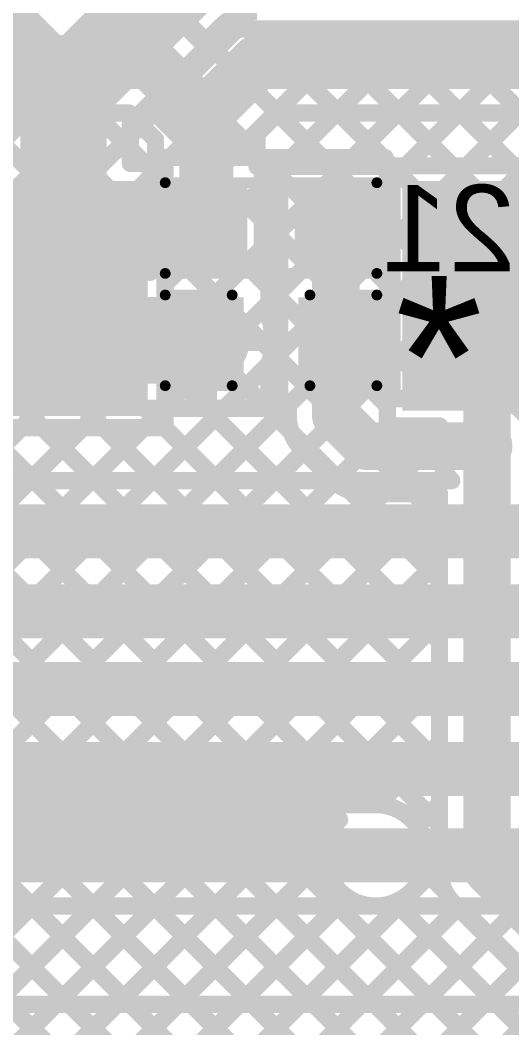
# Model space of a CAD drawing. Header units: millimetres. Extents: x 0 to 214, y 0 to 214.
# Drawn here: x 1.8944 to 2.122, y 3.2971 to 3.7637 of the extents above; entities that cross this region are included whole.
import ezdxf

# ---------------------------------------------------------------- set-up
doc = ezdxf.new("R2010")
doc.units = ezdxf.units.MM
doc.header["$MEASUREMENT"] = 0
for name, color, linetype in [('BottomLayer', 5, 'Continuous'), ('BottomOverlay', 54, 'Continuous'), ('BottomPaste', 16, 'Continuous'), ('BottomSolder', 6, 'Continuous'), ('TopLayer', 1, 'Continuous'), ('TopOverlay', 2, 'Continuous'), ('TopPaste', 8, 'Continuous'), ('TopSolder', 216, 'Continuous'), ('ViaHoleLayer', 16, 'Continuous')]:
    doc.layers.add(name, color=color, linetype=linetype)
doc.styles.add('Arial', font='', dxfattribs={"height": 0.2})
doc.styles.get('Arial').set_extended_font_data('Arial')

# ---------------------------------------------------------------- blocks, each defined once
blk = doc.blocks.new('TL3300CF160Q_183')
at = {"layer": 'TopLayer'}
for points in [[(-0.25591, 0.06299), (-0.35433, 0.06299), (-0.35433, 0.13386), (-0.25591, 0.13386)], [(-0.25591, -0.13386), (-0.35433, -0.13386), (-0.35433, -0.06299), (-0.25591, -0.06299)]]:
    blk.add_hatch(color=1, dxfattribs=at).paths.add_polyline_path(points)
at = {"layer": 'TopPaste'}
for points in [[(-0.25591, 0.06299), (-0.35433, 0.06299), (-0.35433, 0.13386), (-0.25591, 0.13386)], [(-0.25591, -0.13386), (-0.35433, -0.13386), (-0.35433, -0.06299), (-0.25591, -0.06299)]]:
    blk.add_hatch(color=8, dxfattribs=at).paths.add_polyline_path(points)
at = {"layer": 'TopSolder'}
for points in [[(-0.25191, 0.05899), (-0.35833, 0.05899), (-0.35833, 0.13786), (-0.25191, 0.13786)], [(-0.25191, -0.13786), (-0.35833, -0.13786), (-0.35833, -0.05899), (-0.25191, -0.05899)]]:
    blk.add_hatch(color=216, dxfattribs=at).paths.add_polyline_path(points)
at = {"layer": 'TopOverlay', "const_width": 0.00787}
blk.add_lwpolyline([(-0.24098, 0.05284), (-0.241, -0.051)], dxfattribs=at)
at = {"layer": 'TopOverlay', "const_width": 0.00394}
for points in [[(-0.24295, 0.05284, 1), (-0.23902, 0.05284, 1)], [(-0.24297, -0.051, 1), (-0.23903, -0.051, 1)]]:
    blk.add_lwpolyline(points, format="xyb", close=True, dxfattribs=at)
blk = doc.blocks.new('RES_0603_B_226')
at = {"layer": 'BottomLayer'}
for points in [[(-0.045, -0.0175), (-0.045, 0.0175), (-0.015, 0.0175), (-0.015, -0.0175)], [(0.015, -0.0175), (0.015, 0.0175), (0.045, 0.0175), (0.045, -0.0175)]]:
    blk.add_hatch(color=5, dxfattribs=at).paths.add_polyline_path(points)
at = {"layer": 'BottomPaste'}
for points in [[(-0.045, -0.0175), (-0.045, 0.0175), (-0.015, 0.0175), (-0.015, -0.0175)], [(0.015, -0.0175), (0.015, 0.0175), (0.045, 0.0175), (0.045, -0.0175)]]:
    blk.add_hatch(color=16, dxfattribs=at).paths.add_polyline_path(points)
at = {"layer": 'BottomSolder'}
for points in [[(-0.049, -0.0215), (-0.049, 0.0215), (-0.011, 0.0215), (-0.011, -0.0215)], [(0.011, -0.0215), (0.011, 0.0215), (0.049, 0.0215), (0.049, -0.0215)]]:
    blk.add_hatch(color=6, dxfattribs=at).paths.add_polyline_path(points)
at = {"layer": 'BottomOverlay', "const_width": 0.005}
for points in [[(0.049, 0.021), (-0.049, 0.021)], [(-0.049, 0.021), (-0.049, -0.021)], [(0.049, 0.021), (0.049, -0.021)], [(0.049, -0.021), (-0.049, -0.021)]]:
    blk.add_lwpolyline(points, dxfattribs=at)
at = {"layer": 'BottomOverlay', "const_width": 0.0025}
for points in [[(-0.05025, 0.021, 1), (-0.04775, 0.021, 1)], [(-0.05025, 0.021, 1), (-0.04775, 0.021, 1)], [(0.04775, 0.021, 1), (0.05025, 0.021, 1)], [(0.04775, 0.021, 1), (0.05025, 0.021, 1)], [(-0.05025, -0.021, 1), (-0.04775, -0.021, 1)], [(-0.05025, -0.021, 1), (-0.04775, -0.021, 1)], [(0.04775, -0.021, 1), (0.05025, -0.021, 1)], [(0.04775, -0.021, 1), (0.05025, -0.021, 1)]]:
    blk.add_lwpolyline(points, format="xyb", close=True, dxfattribs=at)
blk = doc.blocks.new('C__0603_B_279')
at = {"layer": 'BottomLayer'}
for points in [[(-0.045, -0.0175), (-0.045, 0.0175), (-0.015, 0.0175), (-0.015, -0.0175)], [(0.015, -0.0175), (0.015, 0.0175), (0.045, 0.0175), (0.045, -0.0175)]]:
    blk.add_hatch(color=5, dxfattribs=at).paths.add_polyline_path(points)
at = {"layer": 'BottomPaste'}
for points in [[(-0.045, -0.0175), (-0.045, 0.0175), (-0.015, 0.0175), (-0.015, -0.0175)], [(0.015, -0.0175), (0.015, 0.0175), (0.045, 0.0175), (0.045, -0.0175)]]:
    blk.add_hatch(color=16, dxfattribs=at).paths.add_polyline_path(points)
at = {"layer": 'BottomSolder'}
for points in [[(-0.04736, -0.01986), (-0.04736, 0.01986), (-0.01264, 0.01986), (-0.01264, -0.01986)], [(0.01264, -0.01986), (0.01264, 0.01986), (0.04736, 0.01986), (0.04736, -0.01986)]]:
    blk.add_hatch(color=6, dxfattribs=at).paths.add_polyline_path(points)
at = {"layer": 'BottomOverlay', "const_width": 0.005}
for points in [[(-0.049, -0.021), (-0.049, 0.021)], [(-0.049, 0.021), (-0.018, 0.021)], [(0.018, 0.021), (0.049, 0.021)], [(0.049, -0.021), (0.049, 0.021)], [(-0.049, -0.021), (-0.018, -0.021)], [(0.018, -0.021), (0.049, -0.021)]]:
    blk.add_lwpolyline(points, dxfattribs=at)
at = {"layer": 'BottomOverlay', "const_width": 0.0025}
for points in [[(-0.05025, 0.021, 1), (-0.04775, 0.021, 1)], [(-0.05025, 0.021, 1), (-0.04775, 0.021, 1)], [(-0.01925, 0.021, 1), (-0.01675, 0.021, 1)], [(0.01675, 0.021, 1), (0.01925, 0.021, 1)], [(0.04775, 0.021, 1), (0.05025, 0.021, 1)], [(0.04775, 0.021, 1), (0.05025, 0.021, 1)], [(-0.05025, -0.021, 1), (-0.04775, -0.021, 1)], [(-0.05025, -0.021, 1), (-0.04775, -0.021, 1)], [(-0.01925, -0.021, 1), (-0.01675, -0.021, 1)], [(0.01675, -0.021, 1), (0.01925, -0.021, 1)], [(0.04775, -0.021, 1), (0.05025, -0.021, 1)], [(0.04775, -0.021, 1), (0.05025, -0.021, 1)]]:
    blk.add_lwpolyline(points, format="xyb", close=True, dxfattribs=at)

msp = doc.modelspace()

# ---------------------------------------------------------------- hatches: boundary and pattern name
at = {"layer": 'BottomLayer'}
h = msp.add_hatch(color=5, dxfattribs=at)
edge = h.paths.add_edge_path()
edge.add_arc((2.11053, 3.56645), 0.01181, 0, 360)
h = msp.add_hatch(color=5, dxfattribs=at)
edge = h.paths.add_edge_path()
edge.add_arc((2.059, 3.377), 0.01181, 0, 360)
at = {"layer": 'BottomSolder'}
h = msp.add_hatch(color=6, dxfattribs=at)
edge = h.paths.add_edge_path()
edge.add_arc((2.059, 3.377), 0.00991, 0, 360)
at = {"layer": 'TopLayer'}
msp.add_hatch(color=1, dxfattribs=at).paths.add_polyline_path([(1.83327, 3.58596), (1.95039, 3.58596), (1.95039, 3.68635), (1.83327, 3.68635)])
h = msp.add_hatch(color=1, dxfattribs=at)
edge = h.paths.add_edge_path()
edge.add_arc((2.11053, 3.56645), 0.01181, 0, 360)
h = msp.add_hatch(color=1, dxfattribs=at)
edge = h.paths.add_edge_path()
edge.add_arc((2.059, 3.377), 0.01181, 0, 360)
at = {"layer": 'TopSolder'}
h = msp.add_hatch(color=216, dxfattribs=at)
edge = h.paths.add_edge_path()
edge.add_arc((2.059, 3.377), 0.00991, 0, 360)
at = {"layer": 'ViaHoleLayer'}
h = msp.add_hatch(color=16, dxfattribs=at)
edge = h.paths.add_edge_path()
edge.add_arc((2.11053, 3.56645), 0.00591, 0, 360)
h = msp.add_hatch(color=16, dxfattribs=at)
edge = h.paths.add_edge_path()
edge.add_arc((2.059, 3.377), 0.00591, 0, 360)

# ---------------------------------------------------------------- linework, layer by layer
at = {"layer": 'BottomLayer'}
for points, const_width in [([(1.69224, 4.042), (1.9804, 3.75384)], 0.008), ([(1.72052, 4.042), (1.99613, 3.76639)], 0.008), ([(1.96934, 3.7624), (2.24895, 4.042)], 0.008), ([(1.97102, 3.76087), (1.97923, 3.75266)], 0.008), ([(1.97923, 3.75266), (1.98744, 3.76087)], 0.008), ([(1.49839, 3.74427), (1.95439, 3.74427)], 0.025), ([(1.95439, 3.74427), (1.97923, 3.71943)], 0.025), ([(1.97923, 3.71943), (2.00407, 3.74427)], 0.025), ([(2.00407, 3.74427), (2.46007, 3.74427)], 0.025), ([(1.97923, 3.71943), (1.98053, 3.71813)], 0.025), ([(1.98053, 3.66745), (1.98053, 3.71813)], 0.025), ([(1.50812, 3.72077), (1.94465, 3.72077)], 0.008), ([(1.5892, 3.72077), (1.90947, 3.4005)], 0.008), ([(1.61748, 3.72077), (1.93776, 3.4005)], 0.008), ([(1.62584, 3.44718), (1.89944, 3.72077)], 0.008), ([(1.64577, 3.72077), (1.96604, 3.4005)], 0.008), ([(1.67405, 3.72077), (1.99433, 3.4005)], 0.008), ([(1.70234, 3.72077), (2.02261, 3.4005)], 0.008), ([(1.84376, 3.72077), (1.91809, 3.64645)], 0.008), ([(1.85335, 3.64641), (1.92772, 3.72077)], 0.008), ([(1.87204, 3.72077), (1.94637, 3.64645)], 0.008), ([(1.90033, 3.72077), (1.95453, 3.66657)], 0.008), ([(1.92861, 3.72077), (1.95453, 3.69486)], 0.008), ([(1.94465, 3.72077), (1.95703, 3.7084)], 0.008), ([(2.00403, 3.711), (2.0138, 3.72077)], 0.008), ([(2.01363, 3.7206), (2.03829, 3.69595)], 0.008), ([(2.0138, 3.72077), (2.45034, 3.72077)], 0.008), ([(2.01603, 3.69595), (2.04086, 3.72077)], 0.008), ([(2.04175, 3.72077), (2.21202, 3.5505)], 0.008), ([(2.04431, 3.69595), (2.06914, 3.72077)], 0.008), ([(2.06653, 3.66159), (2.12571, 3.72077)], 0.008), ([(2.06653, 3.68987), (2.09743, 3.72077)], 0.008), ([(2.06653, 3.60502), (2.18228, 3.72077)], 0.008), ([(2.06653, 3.6333), (2.15399, 3.72077)], 0.008), ([(2.07003, 3.72077), (2.24031, 3.5505)], 0.008), ([(2.07824, 3.58845), (2.21056, 3.72077)], 0.008), ([(2.09832, 3.72077), (2.26859, 3.5505)], 0.008), ([(2.10707, 3.58899), (2.23885, 3.72077)], 0.008), ([(1.88168, 3.64645), (1.95033, 3.7151)], 0.008), ([(2.00403, 3.69595), (2.00403, 3.711)], 0.008), ([(1.95703, 3.69595), (1.95703, 3.7084)], 0.008), ([(2.00403, 3.70193), (2.01453, 3.69143)], 0.008), ([(1.95453, 3.64695), (1.95453, 3.69595)], 0.008), ([(2.00653, 3.64695), (2.00653, 3.69595)], 0.008), ([(2.00653, 3.68644), (2.01453, 3.69444)], 0.008), ([(2.01453, 3.69595), (2.06653, 3.69595)], 0.008), ([(2.01453, 3.64395), (2.01453, 3.69595)], 0.008), ([(2.06653, 3.64395), (2.06653, 3.69595)], 0.008), ([(1.90996, 3.64645), (1.95453, 3.69101)], 0.008), ([(2.04053, 3.61545), (2.04053, 3.66745)], 0.022), ([(2.00653, 3.67114), (2.01453, 3.66314)], 0.008), ([(2.00653, 3.65816), (2.01453, 3.66616)], 0.008), ([(2.06653, 3.66771), (2.18374, 3.5505)], 0.008), ([(1.93825, 3.64645), (1.95453, 3.66273)], 0.008), ([(1.85488, 3.64645), (1.95153, 3.64645)], 0.008), ([(2.00953, 3.6264), (2.00953, 3.64695)], 0.008), ([(2.01453, 3.63895), (2.01453, 3.64395)], 0.008), ([(2.01453, 3.63895), (2.01453, 3.64395)], 0.008), ([(2.06653, 3.63895), (2.06653, 3.64395)], 0.008), ([(2.06653, 3.63895), (2.06653, 3.64395)], 0.008), ([(2.00953, 3.63986), (2.01453, 3.63486)], 0.008), ([(2.00953, 3.63287), (2.01453, 3.63787)], 0.008), ([(2.01453, 3.58695), (2.01453, 3.63895)], 0.008), ([(2.06653, 3.63943), (2.11793, 3.58802)], 0.008), ([(2.06653, 3.58845), (2.06653, 3.63895)], 0.008), ([(1.85488, 3.61545), (1.98053, 3.61545)], 0.04), ([(2.04053, 3.59223), (2.04053, 3.61545)], 0.022), ([(2.04053, 3.58045), (2.04053, 3.61545)], 0.022), ([(1.98053, 3.58795), (1.98053, 3.61545)], 0.01), ([(1.98053, 3.61545), (2.00553, 3.61545)], 0.01), ([(2.00958, 3.60465), (2.01453, 3.60959)], 0.008), ([(2.01105, 3.61005), (2.01453, 3.60657)], 0.008), ([(2.06653, 3.61114), (2.08922, 3.58845)], 0.008), ([(2.00953, 3.58395), (2.00953, 3.60449)], 0.008), ([(1.6956, 3.37551), (1.90453, 3.58445)], 0.008), ([(1.74887, 3.4005), (1.93281, 3.58445)], 0.008), ([(1.83372, 3.4005), (2.01853, 3.5853)], 0.008), ([(1.85488, 3.58445), (1.95153, 3.58445)], 0.008), ([(1.86695, 3.58445), (2.05089, 3.4005)], 0.008), ([(1.89523, 3.58445), (2.08853, 3.39115)], 0.008), ([(1.92352, 3.58445), (2.08853, 3.41944)], 0.008), ([(2.01453, 3.58695), (2.01853, 3.58695)], 0.008), ([(2.01853, 3.58045), (2.01853, 3.58695)], 0.008), ([(2.04053, 3.58045), (2.05453, 3.56645)], 0.022), ([(2.06653, 3.58845), (2.1045, 3.58845)], 0.008), ([(1.77715, 3.4005), (1.9606, 3.58395)], 0.008), ([(1.80544, 3.4005), (1.98888, 3.58395)], 0.008), ([(1.95153, 3.58395), (2.00953, 3.58395)], 0.008), ([(1.9523, 3.58395), (2.08853, 3.44772)], 0.008), ([(1.98059, 3.58395), (2.08853, 3.47601)], 0.008), ([(2.00887, 3.58395), (2.01983, 3.57299)], 0.008), ([(2.05453, 3.56645), (2.11053, 3.56645)], 0.022), ([(2.11053, 3.37047), (2.11053, 3.56645)], 0.022), ([(1.86201, 3.4005), (2.02568, 3.56418)], 0.008), ([(2.02501, 3.56485), (2.03893, 3.55093)], 0.008), ([(1.89029, 3.4005), (2.03985, 3.55006)], 0.008), ([(1.91857, 3.4005), (2.06252, 3.54445)], 0.008), ([(1.94686, 3.4005), (2.08853, 3.54217)], 0.008), ([(2.04707, 3.54575), (2.08853, 3.50429)], 0.008), ([(2.05453, 3.54445), (2.08853, 3.54445)], 0.008), ([(2.07665, 3.54445), (2.08853, 3.53257)], 0.008), ([(2.08853, 3.37047), (2.08853, 3.54445)], 0.008), ([(1.97514, 3.4005), (2.08853, 3.51388)], 0.008), ([(2.00343, 3.4005), (2.08853, 3.4856)], 0.008), ([(2.03171, 3.4005), (2.08853, 3.45731)], 0.008), ([(2.05998, 3.40048), (2.08853, 3.42903)], 0.008), ([(1.746, 3.4005), (2.059, 3.4005)], 0.008), ([(2.07825, 3.39047), (2.08853, 3.40075)], 0.008), ([(1.746, 3.377), (2.059, 3.377)], 0.025), ([(2.11053, 3.37047), (2.166, 3.315)], 0.022), ([(2.02406, 3.308), (2.08853, 3.37246)], 0.008), ([(2.08142, 3.36997), (2.09094, 3.36045)], 0.008), ([(1.746, 3.3535), (2.059, 3.3535)], 0.008), ([(1.85436, 3.308), (1.89986, 3.3535)], 0.008), ([(1.87162, 3.3535), (1.91712, 3.308)], 0.008), ([(1.88264, 3.308), (1.92814, 3.3535)], 0.008), ([(1.8999, 3.3535), (1.9454, 3.308)], 0.008), ([(1.91093, 3.308), (1.95643, 3.3535)], 0.008), ([(1.92819, 3.3535), (1.97369, 3.308)], 0.008), ([(1.93921, 3.308), (1.98471, 3.3535)], 0.008), ([(1.95647, 3.3535), (2.00197, 3.308)], 0.008), ([(1.9675, 3.308), (2.013, 3.3535)], 0.008), ([(1.98476, 3.3535), (2.03026, 3.308)], 0.008), ([(1.99578, 3.308), (2.04128, 3.3535)], 0.008), ([(2.01304, 3.3535), (2.05854, 3.308)], 0.008), ([(2.04133, 3.3535), (2.08683, 3.308)], 0.008), ([(2.05235, 3.308), (2.09712, 3.35277)], 0.008), ([(2.06787, 3.35524), (2.11511, 3.308)], 0.008), ([(2.09501, 3.35488), (2.14189, 3.308)], 0.008), ([(2.08063, 3.308), (2.11126, 3.33863)], 0.008), ([(2.10892, 3.308), (2.1254, 3.32449)], 0.008), ([(1.76311, 3.308), (2.14189, 3.308)], 0.008)]:
    msp.add_lwpolyline(points, dxfattribs=dict(at, const_width=const_width))
at = {"layer": 'BottomLayer', "const_width": 0.008}
for points in [[(1.95439, 3.76777, -0.198912), (1.971, 3.76089)], [(1.95439, 3.76777, -0.199188), (1.97102, 3.76087)], [(1.98744, 3.76087, -0.199188), (2.00407, 3.76777)], [(1.98745, 3.76089, -0.198912), (2.00407, 3.76777)], [(2.00953, 3.6264, -0.090539), (2.01153, 3.61545)], [(2.01153, 3.61545, -0.090539), (2.00953, 3.60449)], [(2.1045, 3.58845, -0.494904), (2.13334, 3.56645)], [(2.02501, 3.56485, -0.199566), (2.01853, 3.58045)], [(2.02497, 3.56489, -0.198912), (2.01853, 3.58045)], [(2.05453, 3.54445, -0.199566), (2.03893, 3.55093)], [(2.05453, 3.54445, -0.198912), (2.03897, 3.55089)], [(2.059, 3.4005, -0.414214), (2.0825, 3.377)], [(2.0825, 3.377, -0.414214), (2.059, 3.3535)], [(2.09497, 3.35492, -0.198912), (2.08853, 3.37047)], [(2.09501, 3.35488, -0.199566), (2.08853, 3.37047)]]:
    msp.add_lwpolyline(points, format="xyb", dxfattribs=at)
at = {"layer": 'BottomLayer'}
for points, const_width in [([(1.99413, 3.76639, 1), (1.99813, 3.76639, 1)], 0.004), ([(1.96734, 3.7624, 1), (1.97134, 3.7624, 1)], 0.004), ([(1.969, 3.76089, 1), (1.973, 3.76089, 1)], 0.004), ([(1.96902, 3.76087, 1), (1.97302, 3.76087, 1)], 0.004), ([(1.96902, 3.76087, 1), (1.97302, 3.76087, 1)], 0.004), ([(1.98544, 3.76087, 1), (1.98944, 3.76087, 1)], 0.004), ([(1.98544, 3.76087, 1), (1.98944, 3.76087, 1)], 0.004), ([(1.98545, 3.76089, 1), (1.98945, 3.76089, 1)], 0.004), ([(1.94813, 3.74427, 1), (1.96063, 3.74427, 1)], 0.0125), ([(1.94813, 3.74427, 1), (1.96063, 3.74427, 1)], 0.0125), ([(1.97723, 3.75266, 1), (1.98123, 3.75266, 1)], 0.004), ([(1.97723, 3.75266, 1), (1.98123, 3.75266, 1)], 0.004), ([(1.9784, 3.75384, 1), (1.9824, 3.75384, 1)], 0.004), ([(1.99782, 3.74427, 1), (2.01032, 3.74427, 1)], 0.0125), ([(1.99782, 3.74427, 1), (2.01032, 3.74427, 1)], 0.0125), ([(1.97298, 3.71943, 1), (1.98548, 3.71943, 1)], 0.0125), ([(1.97298, 3.71943, 1), (1.98548, 3.71943, 1)], 0.0125), ([(1.97298, 3.71943, 1), (1.98548, 3.71943, 1)], 0.0125), ([(1.97428, 3.71813, 1), (1.98678, 3.71813, 1)], 0.0125), ([(1.97428, 3.71813, 1), (1.98678, 3.71813, 1)], 0.0125), ([(1.89744, 3.72077, 1), (1.90144, 3.72077, 1)], 0.004), ([(1.89833, 3.72077, 1), (1.90233, 3.72077, 1)], 0.004), ([(1.92572, 3.72077, 1), (1.92972, 3.72077, 1)], 0.004), ([(1.92661, 3.72077, 1), (1.93061, 3.72077, 1)], 0.004), ([(1.94265, 3.72077, 1), (1.94665, 3.72077, 1)], 0.004), ([(1.94265, 3.72077, 1), (1.94665, 3.72077, 1)], 0.004), ([(2.01163, 3.7206, 1), (2.01563, 3.7206, 1)], 0.004), ([(2.0118, 3.72077, 1), (2.0158, 3.72077, 1)], 0.004), ([(2.0118, 3.72077, 1), (2.0158, 3.72077, 1)], 0.004), ([(2.03886, 3.72077, 1), (2.04286, 3.72077, 1)], 0.004), ([(2.03975, 3.72077, 1), (2.04375, 3.72077, 1)], 0.004), ([(2.06714, 3.72077, 1), (2.07114, 3.72077, 1)], 0.004), ([(2.06803, 3.72077, 1), (2.07203, 3.72077, 1)], 0.004), ([(2.09543, 3.72077, 1), (2.09943, 3.72077, 1)], 0.004), ([(2.09632, 3.72077, 1), (2.10032, 3.72077, 1)], 0.004), ([(2.12371, 3.72077, 1), (2.12771, 3.72077, 1)], 0.004), ([(1.94833, 3.7151, 1), (1.95233, 3.7151, 1)], 0.004), ([(2.00203, 3.711, 1), (2.00603, 3.711, 1)], 0.004), ([(2.00203, 3.711, 1), (2.00603, 3.711, 1)], 0.004), ([(1.95503, 3.7084, 1), (1.95903, 3.7084, 1)], 0.004), ([(1.95503, 3.7084, 1), (1.95903, 3.7084, 1)], 0.004), ([(2.00203, 3.70193, 1), (2.00603, 3.70193, 1)], 0.004), ([(1.95253, 3.69595, 1), (1.95653, 3.69595, 1)], 0.004), ([(1.95253, 3.69486, 1), (1.95653, 3.69486, 1)], 0.004), ([(1.95503, 3.69595, 1), (1.95903, 3.69595, 1)], 0.004), ([(2.00203, 3.69595, 1), (2.00603, 3.69595, 1)], 0.004), ([(2.00453, 3.69595, 1), (2.00853, 3.69595, 1)], 0.004), ([(2.01253, 3.69595, 1), (2.01653, 3.69595, 1)], 0.004), ([(2.01253, 3.69595, 1), (2.01653, 3.69595, 1)], 0.004), ([(2.01253, 3.69444, 1), (2.01653, 3.69444, 1)], 0.004), ([(2.01403, 3.69595, 1), (2.01803, 3.69595, 1)], 0.004), ([(2.03629, 3.69595, 1), (2.04029, 3.69595, 1)], 0.004), ([(2.04231, 3.69595, 1), (2.04631, 3.69595, 1)], 0.004), ([(2.06453, 3.69595, 1), (2.06853, 3.69595, 1)], 0.004), ([(2.06453, 3.69595, 1), (2.06853, 3.69595, 1)], 0.004), ([(1.95253, 3.69101, 1), (1.95653, 3.69101, 1)], 0.004), ([(2.01253, 3.69143, 1), (2.01653, 3.69143, 1)], 0.004), ([(2.06453, 3.68987, 1), (2.06853, 3.68987, 1)], 0.004), ([(2.00453, 3.68644, 1), (2.00853, 3.68644, 1)], 0.004), ([(1.97428, 3.66745, 1), (1.98678, 3.66745, 1)], 0.0125), ([(2.03503, 3.66745, 1), (2.04603, 3.66745, 1)], 0.011), ([(2.00453, 3.67114, 1), (2.00853, 3.67114, 1)], 0.004), ([(1.95253, 3.66657, 1), (1.95653, 3.66657, 1)], 0.004), ([(2.01253, 3.66616, 1), (2.01653, 3.66616, 1)], 0.004), ([(2.06453, 3.66771, 1), (2.06853, 3.66771, 1)], 0.004), ([(1.95253, 3.66273, 1), (1.95653, 3.66273, 1)], 0.004), ([(2.01253, 3.66314, 1), (2.01653, 3.66314, 1)], 0.004), ([(2.06453, 3.66159, 1), (2.06853, 3.66159, 1)], 0.004), ([(2.00453, 3.65816, 1), (2.00853, 3.65816, 1)], 0.004), ([(1.90796, 3.64645, 1), (1.91196, 3.64645, 1)], 0.004), ([(1.91609, 3.64645, 1), (1.92009, 3.64645, 1)], 0.004), ([(1.93625, 3.64645, 1), (1.94025, 3.64645, 1)], 0.004), ([(1.94437, 3.64645, 1), (1.94837, 3.64645, 1)], 0.004), ([(1.94953, 3.64645, 1), (1.95353, 3.64645, 1)], 0.004), ([(1.95253, 3.64695, 1), (1.95653, 3.64695, 1)], 0.004), ([(2.00453, 3.64695, 1), (2.00853, 3.64695, 1)], 0.004), ([(2.00753, 3.64695, 1), (2.01153, 3.64695, 1)], 0.004), ([(2.01253, 3.64395, 1), (2.01653, 3.64395, 1)], 0.004), ([(2.01253, 3.64395, 1), (2.01653, 3.64395, 1)], 0.004), ([(2.01253, 3.64395, 1), (2.01653, 3.64395, 1)], 0.004), ([(2.06453, 3.64395, 1), (2.06853, 3.64395, 1)], 0.004), ([(2.06453, 3.64395, 1), (2.06853, 3.64395, 1)], 0.004), ([(2.06453, 3.64395, 1), (2.06853, 3.64395, 1)], 0.004), ([(2.00753, 3.63986, 1), (2.01153, 3.63986, 1)], 0.004), ([(2.01253, 3.63895, 1), (2.01653, 3.63895, 1)], 0.004), ([(2.01253, 3.63895, 1), (2.01653, 3.63895, 1)], 0.004), ([(2.01253, 3.63895, 1), (2.01653, 3.63895, 1)], 0.004), ([(2.01253, 3.63787, 1), (2.01653, 3.63787, 1)], 0.004), ([(2.06453, 3.63943, 1), (2.06853, 3.63943, 1)], 0.004), ([(2.06453, 3.63895, 1), (2.06853, 3.63895, 1)], 0.004), ([(2.06453, 3.63895, 1), (2.06853, 3.63895, 1)], 0.004), ([(2.06453, 3.63895, 1), (2.06853, 3.63895, 1)], 0.004), ([(1.97053, 3.61545, 1), (1.99053, 3.61545, 1)], 0.02), ([(2.00753, 3.63287, 1), (2.01153, 3.63287, 1)], 0.004), ([(2.01253, 3.63486, 1), (2.01653, 3.63486, 1)], 0.004), ([(2.06453, 3.6333, 1), (2.06853, 3.6333, 1)], 0.004), ([(2.00753, 3.6264, 1), (2.01153, 3.6264, 1)], 0.004), ([(2.00753, 3.6264, 1), (2.01153, 3.6264, 1)], 0.004), ([(2.03503, 3.61545, 1), (2.04603, 3.61545, 1)], 0.011), ([(2.03503, 3.61545, 1), (2.04603, 3.61545, 1)], 0.011), ([(2.03503, 3.61545, 1), (2.04603, 3.61545, 1)], 0.011), ([(1.97803, 3.61545, 1), (1.98303, 3.61545, 1)], 0.005), ([(1.97803, 3.61545, 1), (1.98303, 3.61545, 1)], 0.005), ([(2.00303, 3.61545, 1), (2.00803, 3.61545, 1)], 0.005), ([(2.00953, 3.61545, 1), (2.01353, 3.61545, 1)], 0.004), ([(2.00953, 3.61545, 1), (2.01353, 3.61545, 1)], 0.004), ([(2.00905, 3.61005, 1), (2.01305, 3.61005, 1)], 0.004), ([(2.01253, 3.60959, 1), (2.01653, 3.60959, 1)], 0.004), ([(2.06453, 3.61114, 1), (2.06853, 3.61114, 1)], 0.004), ([(2.00753, 3.60449, 1), (2.01153, 3.60449, 1)], 0.004), ([(2.00753, 3.60449, 1), (2.01153, 3.60449, 1)], 0.004), ([(2.00758, 3.60465, 1), (2.01158, 3.60465, 1)], 0.004), ([(2.01253, 3.60657, 1), (2.01653, 3.60657, 1)], 0.004), ([(2.06453, 3.60502, 1), (2.06853, 3.60502, 1)], 0.004), ([(2.03503, 3.59223, 1), (2.04603, 3.59223, 1)], 0.011), ([(1.97803, 3.58795, 1), (1.98303, 3.58795, 1)], 0.005), ([(2.10507, 3.58899, 1), (2.10907, 3.58899, 1)], 0.004), ([(1.89323, 3.58445, 1), (1.89723, 3.58445, 1)], 0.004), ([(1.90253, 3.58445, 1), (1.90653, 3.58445, 1)], 0.004), ([(1.92152, 3.58445, 1), (1.92552, 3.58445, 1)], 0.004), ([(1.93081, 3.58445, 1), (1.93481, 3.58445, 1)], 0.004), ([(1.94953, 3.58445, 1), (1.95353, 3.58445, 1)], 0.004), ([(2.01253, 3.58695, 1), (2.01653, 3.58695, 1)], 0.004), ([(2.01253, 3.58695, 1), (2.01653, 3.58695, 1)], 0.004), ([(2.01653, 3.58695, 1), (2.02053, 3.58695, 1)], 0.004), ([(2.01653, 3.58695, 1), (2.02053, 3.58695, 1)], 0.004), ([(2.01653, 3.5853, 1), (2.02053, 3.5853, 1)], 0.004), ([(2.03503, 3.58045, 1), (2.04603, 3.58045, 1)], 0.011), ([(2.03503, 3.58045, 1), (2.04603, 3.58045, 1)], 0.011), ([(2.06453, 3.58845, 1), (2.06853, 3.58845, 1)], 0.004), ([(2.06453, 3.58845, 1), (2.06853, 3.58845, 1)], 0.004), ([(2.07624, 3.58845, 1), (2.08024, 3.58845, 1)], 0.004), ([(2.08722, 3.58845, 1), (2.09122, 3.58845, 1)], 0.004), ([(2.1025, 3.58845, 1), (2.1065, 3.58845, 1)], 0.004), ([(2.1025, 3.58845, 1), (2.1065, 3.58845, 1)], 0.004), ([(2.11593, 3.58802, 1), (2.11993, 3.58802, 1)], 0.004), ([(1.94953, 3.58395, 1), (1.95353, 3.58395, 1)], 0.004), ([(1.9503, 3.58395, 1), (1.9543, 3.58395, 1)], 0.004), ([(1.9586, 3.58395, 1), (1.9626, 3.58395, 1)], 0.004), ([(1.97859, 3.58395, 1), (1.98259, 3.58395, 1)], 0.004), ([(1.98688, 3.58395, 1), (1.99088, 3.58395, 1)], 0.004), ([(2.00687, 3.58395, 1), (2.01087, 3.58395, 1)], 0.004), ([(2.00753, 3.58395, 1), (2.01153, 3.58395, 1)], 0.004), ([(2.00753, 3.58395, 1), (2.01153, 3.58395, 1)], 0.004), ([(2.01653, 3.58045, 1), (2.02053, 3.58045, 1)], 0.004), ([(2.01653, 3.58045, 1), (2.02053, 3.58045, 1)], 0.004), ([(2.01653, 3.58045, 1), (2.02053, 3.58045, 1)], 0.004), ([(2.01783, 3.57299, 1), (2.02183, 3.57299, 1)], 0.004), ([(2.04903, 3.56645, 1), (2.06003, 3.56645, 1)], 0.011), ([(2.04903, 3.56645, 1), (2.06003, 3.56645, 1)], 0.011), ([(2.10503, 3.56645, 1), (2.11603, 3.56645, 1)], 0.011), ([(2.10503, 3.56645, 1), (2.11603, 3.56645, 1)], 0.011), ([(2.02297, 3.56489, 1), (2.02697, 3.56489, 1)], 0.004), ([(2.02301, 3.56485, 1), (2.02701, 3.56485, 1)], 0.004), ([(2.02301, 3.56485, 1), (2.02701, 3.56485, 1)], 0.004), ([(2.02368, 3.56418, 1), (2.02768, 3.56418, 1)], 0.004), ([(2.03693, 3.55093, 1), (2.04093, 3.55093, 1)], 0.004), ([(2.03693, 3.55093, 1), (2.04093, 3.55093, 1)], 0.004), ([(2.03697, 3.55089, 1), (2.04097, 3.55089, 1)], 0.004), ([(2.03785, 3.55006, 1), (2.04185, 3.55006, 1)], 0.004), ([(2.04507, 3.54575, 1), (2.04907, 3.54575, 1)], 0.004), ([(2.05253, 3.54445, 1), (2.05653, 3.54445, 1)], 0.004), ([(2.05253, 3.54445, 1), (2.05653, 3.54445, 1)], 0.004), ([(2.05253, 3.54445, 1), (2.05653, 3.54445, 1)], 0.004), ([(2.06052, 3.54445, 1), (2.06452, 3.54445, 1)], 0.004), ([(2.07465, 3.54445, 1), (2.07865, 3.54445, 1)], 0.004), ([(2.08653, 3.54445, 1), (2.09053, 3.54445, 1)], 0.004), ([(2.08653, 3.54445, 1), (2.09053, 3.54445, 1)], 0.004), ([(2.08653, 3.54217, 1), (2.09053, 3.54217, 1)], 0.004), ([(2.08653, 3.53257, 1), (2.09053, 3.53257, 1)], 0.004), ([(2.08653, 3.51388, 1), (2.09053, 3.51388, 1)], 0.004), ([(2.08653, 3.50429, 1), (2.09053, 3.50429, 1)], 0.004), ([(2.08653, 3.4856, 1), (2.09053, 3.4856, 1)], 0.004), ([(2.08653, 3.47601, 1), (2.09053, 3.47601, 1)], 0.004), ([(2.08653, 3.45731, 1), (2.09053, 3.45731, 1)], 0.004), ([(2.08653, 3.44772, 1), (2.09053, 3.44772, 1)], 0.004), ([(2.08653, 3.42903, 1), (2.09053, 3.42903, 1)], 0.004), ([(2.08653, 3.41944, 1), (2.09053, 3.41944, 1)], 0.004), ([(1.90747, 3.4005, 1), (1.91147, 3.4005, 1)], 0.004), ([(1.91657, 3.4005, 1), (1.92057, 3.4005, 1)], 0.004), ([(1.93576, 3.4005, 1), (1.93976, 3.4005, 1)], 0.004), ([(1.94486, 3.4005, 1), (1.94886, 3.4005, 1)], 0.004), ([(1.96404, 3.4005, 1), (1.96804, 3.4005, 1)], 0.004), ([(1.97314, 3.4005, 1), (1.97714, 3.4005, 1)], 0.004), ([(1.99233, 3.4005, 1), (1.99633, 3.4005, 1)], 0.004), ([(2.00143, 3.4005, 1), (2.00543, 3.4005, 1)], 0.004), ([(2.02061, 3.4005, 1), (2.02461, 3.4005, 1)], 0.004), ([(2.02971, 3.4005, 1), (2.03371, 3.4005, 1)], 0.004), ([(2.04889, 3.4005, 1), (2.05289, 3.4005, 1)], 0.004), ([(2.057, 3.4005, 1), (2.061, 3.4005, 1)], 0.004), ([(2.057, 3.4005, 1), (2.061, 3.4005, 1)], 0.004), ([(2.05798, 3.40048, 1), (2.06198, 3.40048, 1)], 0.004), ([(2.08653, 3.40075, 1), (2.09053, 3.40075, 1)], 0.004), ([(2.07625, 3.39047, 1), (2.08025, 3.39047, 1)], 0.004), ([(2.08653, 3.39115, 1), (2.09053, 3.39115, 1)], 0.004), ([(2.05275, 3.377, 1), (2.06525, 3.377, 1)], 0.0125), ([(2.0805, 3.377, 1), (2.0845, 3.377, 1)], 0.004), ([(2.0805, 3.377, 1), (2.0845, 3.377, 1)], 0.004), ([(2.10503, 3.37047, 1), (2.11603, 3.37047, 1)], 0.011), ([(2.10503, 3.37047, 1), (2.11603, 3.37047, 1)], 0.011), ([(2.07942, 3.36997, 1), (2.08342, 3.36997, 1)], 0.004), ([(2.08653, 3.37246, 1), (2.09053, 3.37246, 1)], 0.004), ([(2.08653, 3.37047, 1), (2.09053, 3.37047, 1)], 0.004), ([(2.08653, 3.37047, 1), (2.09053, 3.37047, 1)], 0.004), ([(2.08653, 3.37047, 1), (2.09053, 3.37047, 1)], 0.004), ([(2.08894, 3.36045, 1), (2.09294, 3.36045, 1)], 0.004), ([(1.89786, 3.3535, 1), (1.90186, 3.3535, 1)], 0.004), ([(1.8979, 3.3535, 1), (1.9019, 3.3535, 1)], 0.004), ([(1.92614, 3.3535, 1), (1.93014, 3.3535, 1)], 0.004), ([(1.92619, 3.3535, 1), (1.93019, 3.3535, 1)], 0.004), ([(1.95443, 3.3535, 1), (1.95843, 3.3535, 1)], 0.004), ([(1.95447, 3.3535, 1), (1.95847, 3.3535, 1)], 0.004), ([(1.98271, 3.3535, 1), (1.98671, 3.3535, 1)], 0.004), ([(1.98276, 3.3535, 1), (1.98676, 3.3535, 1)], 0.004), ([(2.011, 3.3535, 1), (2.015, 3.3535, 1)], 0.004), ([(2.01104, 3.3535, 1), (2.01504, 3.3535, 1)], 0.004), ([(2.03928, 3.3535, 1), (2.04328, 3.3535, 1)], 0.004), ([(2.03933, 3.3535, 1), (2.04333, 3.3535, 1)], 0.004), ([(2.057, 3.3535, 1), (2.061, 3.3535, 1)], 0.004), ([(2.057, 3.3535, 1), (2.061, 3.3535, 1)], 0.004), ([(2.06587, 3.35524, 1), (2.06987, 3.35524, 1)], 0.004), ([(2.09297, 3.35492, 1), (2.09697, 3.35492, 1)], 0.004), ([(2.09301, 3.35488, 1), (2.09701, 3.35488, 1)], 0.004), ([(2.09301, 3.35488, 1), (2.09701, 3.35488, 1)], 0.004), ([(2.09512, 3.35277, 1), (2.09912, 3.35277, 1)], 0.004), ([(2.10926, 3.33863, 1), (2.11326, 3.33863, 1)], 0.004), ([(2.1234, 3.32449, 1), (2.1274, 3.32449, 1)], 0.004), ([(1.90893, 3.308, 1), (1.91293, 3.308, 1)], 0.004), ([(1.91512, 3.308, 1), (1.91912, 3.308, 1)], 0.004), ([(1.93721, 3.308, 1), (1.94121, 3.308, 1)], 0.004), ([(1.9434, 3.308, 1), (1.9474, 3.308, 1)], 0.004), ([(1.9655, 3.308, 1), (1.9695, 3.308, 1)], 0.004), ([(1.97169, 3.308, 1), (1.97569, 3.308, 1)], 0.004), ([(1.99378, 3.308, 1), (1.99778, 3.308, 1)], 0.004), ([(1.99997, 3.308, 1), (2.00397, 3.308, 1)], 0.004), ([(2.02206, 3.308, 1), (2.02606, 3.308, 1)], 0.004), ([(2.02826, 3.308, 1), (2.03226, 3.308, 1)], 0.004), ([(2.05035, 3.308, 1), (2.05435, 3.308, 1)], 0.004), ([(2.05654, 3.308, 1), (2.06054, 3.308, 1)], 0.004), ([(2.07863, 3.308, 1), (2.08263, 3.308, 1)], 0.004), ([(2.08483, 3.308, 1), (2.08883, 3.308, 1)], 0.004), ([(2.10692, 3.308, 1), (2.11092, 3.308, 1)], 0.004), ([(2.11311, 3.308, 1), (2.11711, 3.308, 1)], 0.004)]:
    msp.add_lwpolyline(points, format="xyb", close=True, dxfattribs=dict(at, const_width=const_width))
at = {"layer": 'TopLayer'}
for points, const_width in [([(1.91443, 3.72887), (1.97625, 3.79068)], 0.04), ([(1.85721, 3.784), (1.91235, 3.72887)], 0.04), ([(1.94543, 3.7102), (1.99492, 3.75968)], 0.008), ([(1.94543, 3.71603), (1.98909, 3.75968)], 0.008), ([(1.96087, 3.69735), (2.0232, 3.75968)], 0.008), ([(1.96139, 3.61302), (2.10805, 3.75968)], 0.008), ([(1.96139, 3.66959), (2.05148, 3.75968)], 0.008), ([(1.96139, 3.64131), (2.07977, 3.75968)], 0.008), ([(1.98909, 3.75968), (2.38746, 3.75968)], 0.008), ([(2.00284, 3.75968), (2.06627, 3.69625)], 0.008), ([(2.03112, 3.75968), (2.09455, 3.69625)], 0.008), ([(2.05941, 3.75968), (2.12284, 3.69625)], 0.008), ([(2.07291, 3.69625), (2.13634, 3.75968)], 0.008), ([(2.08769, 3.75968), (2.15112, 3.69625)], 0.008), ([(2.10119, 3.69625), (2.16462, 3.75968)], 0.008), ([(2.11597, 3.75968), (2.47366, 3.402)], 0.008), ([(1.98182, 3.75242), (2.06433, 3.6699)], 0.008), ([(1.91443, 3.63708), (1.91443, 3.72887)], 0.04), ([(1.96768, 3.73827), (2.06433, 3.64162)], 0.008), ([(1.95354, 3.72413), (2.06433, 3.61333)], 0.008), ([(1.94543, 3.69735), (1.94543, 3.71603)], 0.008), ([(1.94543, 3.70395), (1.95203, 3.69735)], 0.008), ([(1.94543, 3.69735), (1.96139, 3.69735)], 0.008), ([(1.96139, 3.57496), (1.96139, 3.69735)], 0.008), ([(2.06433, 3.69625), (2.1572, 3.69625)], 0.008), ([(2.06433, 3.57583), (2.06433, 3.69625)], 0.008), ([(1.96139, 3.68799), (2.06433, 3.58505)], 0.008), ([(1.96139, 3.58474), (2.06433, 3.68768)], 0.008), ([(1.95544, 3.5505), (2.06433, 3.6594)], 0.008), ([(1.96139, 3.65971), (2.0706, 3.5505)], 0.008), ([(1.91339, 3.63604), (1.91443, 3.63708)], 0.022), ([(2.11053, 3.56645), (2.11053, 3.63575)], 0.022), ([(1.96139, 3.63142), (2.04232, 3.5505)], 0.008), ([(1.98372, 3.5505), (2.06433, 3.63111)], 0.008), ([(1.96139, 3.60314), (2.01403, 3.5505)], 0.008), ([(2.01201, 3.5505), (2.06433, 3.60283)], 0.008), ([(1.82227, 3.57496), (1.96139, 3.57496)], 0.008), ([(1.86816, 3.03896), (2.40416, 3.57496)], 0.008), ([(1.87058, 3.5505), (1.89504, 3.57496)], 0.008), ([(1.87643, 3.57496), (1.90089, 3.5505)], 0.008), ([(1.89887, 3.5505), (1.92333, 3.57496)], 0.008), ([(1.90472, 3.57496), (1.92918, 3.5505)], 0.008), ([(1.92715, 3.5505), (1.95161, 3.57496)], 0.008), ([(1.933, 3.57496), (1.95746, 3.5505)], 0.008), ([(1.96129, 3.57496), (1.98575, 3.5505)], 0.008), ([(2.04029, 3.5505), (2.06562, 3.57583)], 0.008), ([(2.06433, 3.57583), (2.08853, 3.57583)], 0.008), ([(2.07356, 3.57583), (2.08837, 3.56101)], 0.008), ([(2.08853, 3.57247), (2.08853, 3.57583)], 0.008), ([(2.06857, 3.5505), (2.08798, 3.5699)], 0.008), ([(1.62015, 3.5505), (2.09421, 3.5505)], 0.008), ([(1.468, 3.527), (2.153, 3.527)], 0.025), ([(1.354, 3.49), (2.153, 3.49)], 0.025), ([(1.519, 3.454), (2.153, 3.454)], 0.025), ([(1.865, 3.417), (2.153, 3.417)], 0.025), ([(1.71259, 3.19452), (1.91157, 3.3935)], 0.008), ([(1.72674, 3.18038), (1.93986, 3.3935)], 0.008), ([(1.74088, 3.16623), (1.96814, 3.3935)], 0.008), ([(1.75502, 3.15209), (1.99643, 3.3935)], 0.008), ([(1.76916, 3.13795), (2.02471, 3.3935)], 0.008), ([(1.87473, 3.3935), (2.04227, 3.3935)], 0.008), ([(1.88819, 3.3935), (2.06089, 3.2208)], 0.008), ([(1.91647, 3.3935), (2.07503, 3.23494)], 0.008), ([(1.94476, 3.3935), (2.08917, 3.24908)], 0.008), ([(1.97304, 3.3935), (2.10331, 3.26323)], 0.008), ([(2.00133, 3.3935), (2.11746, 3.27737)], 0.008), ([(2.02961, 3.3935), (2.03724, 3.38587)], 0.008), ([(1.86732, 3.38609), (2.04675, 3.20666)], 0.008), ([(2.059, 3.377), (2.153, 3.377)], 0.025), ([(1.7833, 3.12381), (2.03552, 3.37602)], 0.008), ([(1.85318, 3.37194), (2.0326, 3.19252)], 0.008), ([(1.79745, 3.10967), (2.04553, 3.35775)], 0.008), ([(1.83903, 3.3578), (2.01846, 3.17837)], 0.008), ([(1.81159, 3.09552), (2.06956, 3.3535)], 0.008), ([(1.82573, 3.08138), (2.09785, 3.3535)], 0.008), ([(1.83987, 3.06724), (2.12613, 3.3535)], 0.008), ([(1.85401, 3.0531), (2.15446, 3.35355)], 0.008), ([(2.059, 3.3535), (2.153, 3.3535)], 0.008), ([(2.06961, 3.3535), (2.1316, 3.29151)], 0.008), ([(2.09789, 3.3535), (2.14574, 3.30565)], 0.008)]:
    msp.add_lwpolyline(points, dxfattribs=dict(at, const_width=const_width))
for points, const_width in [([(1.98709, 3.75968, 1), (1.99109, 3.75968, 1)], 0.004), ([(1.98709, 3.75968, 1), (1.99109, 3.75968, 1)], 0.004), ([(1.99292, 3.75968, 1), (1.99692, 3.75968, 1)], 0.004), ([(2.00084, 3.75968, 1), (2.00484, 3.75968, 1)], 0.004), ([(2.0212, 3.75968, 1), (2.0252, 3.75968, 1)], 0.004), ([(2.02912, 3.75968, 1), (2.03312, 3.75968, 1)], 0.004), ([(2.04948, 3.75968, 1), (2.05348, 3.75968, 1)], 0.004), ([(2.05741, 3.75968, 1), (2.06141, 3.75968, 1)], 0.004), ([(2.07777, 3.75968, 1), (2.08177, 3.75968, 1)], 0.004), ([(2.08569, 3.75968, 1), (2.08969, 3.75968, 1)], 0.004), ([(2.10605, 3.75968, 1), (2.11005, 3.75968, 1)], 0.004), ([(2.11397, 3.75968, 1), (2.11797, 3.75968, 1)], 0.004), ([(1.97982, 3.75242, 1), (1.98382, 3.75242, 1)], 0.004), ([(1.90235, 3.72887, 1), (1.92235, 3.72887, 1)], 0.02), ([(1.90443, 3.72887, 1), (1.92443, 3.72887, 1)], 0.02), ([(1.90443, 3.72887, 1), (1.92443, 3.72887, 1)], 0.02), ([(1.96568, 3.73827, 1), (1.96968, 3.73827, 1)], 0.004), ([(1.95154, 3.72413, 1), (1.95554, 3.72413, 1)], 0.004), ([(1.94343, 3.71603, 1), (1.94743, 3.71603, 1)], 0.004), ([(1.94343, 3.71603, 1), (1.94743, 3.71603, 1)], 0.004), ([(1.94343, 3.7102, 1), (1.94743, 3.7102, 1)], 0.004), ([(1.94343, 3.70395, 1), (1.94743, 3.70395, 1)], 0.004), ([(1.94343, 3.69735, 1), (1.94743, 3.69735, 1)], 0.004), ([(1.94343, 3.69735, 1), (1.94743, 3.69735, 1)], 0.004), ([(1.95003, 3.69735, 1), (1.95403, 3.69735, 1)], 0.004), ([(1.95887, 3.69735, 1), (1.96287, 3.69735, 1)], 0.004), ([(1.95939, 3.69735, 1), (1.96339, 3.69735, 1)], 0.004), ([(1.95939, 3.69735, 1), (1.96339, 3.69735, 1)], 0.004), ([(2.06233, 3.69625, 1), (2.06633, 3.69625, 1)], 0.004), ([(2.06233, 3.69625, 1), (2.06633, 3.69625, 1)], 0.004), ([(2.06427, 3.69625, 1), (2.06827, 3.69625, 1)], 0.004), ([(2.07091, 3.69625, 1), (2.07491, 3.69625, 1)], 0.004), ([(2.09255, 3.69625, 1), (2.09655, 3.69625, 1)], 0.004), ([(2.09919, 3.69625, 1), (2.10319, 3.69625, 1)], 0.004), ([(2.12084, 3.69625, 1), (2.12484, 3.69625, 1)], 0.004), ([(1.95939, 3.68799, 1), (1.96339, 3.68799, 1)], 0.004), ([(2.06233, 3.68768, 1), (2.06633, 3.68768, 1)], 0.004), ([(1.95939, 3.66959, 1), (1.96339, 3.66959, 1)], 0.004), ([(2.06233, 3.6699, 1), (2.06633, 3.6699, 1)], 0.004), ([(1.95939, 3.65971, 1), (1.96339, 3.65971, 1)], 0.004), ([(2.06233, 3.6594, 1), (2.06633, 3.6594, 1)], 0.004), ([(1.90443, 3.63708, 1), (1.92443, 3.63708, 1)], 0.02), ([(1.90789, 3.63604, 1), (1.91889, 3.63604, 1)], 0.011), ([(1.90893, 3.63708, 1), (1.91993, 3.63708, 1)], 0.011), ([(1.95939, 3.64131, 1), (1.96339, 3.64131, 1)], 0.004), ([(2.06233, 3.64162, 1), (2.06633, 3.64162, 1)], 0.004), ([(2.10503, 3.63575, 1), (2.11603, 3.63575, 1)], 0.011), ([(1.95939, 3.63142, 1), (1.96339, 3.63142, 1)], 0.004), ([(2.06233, 3.63111, 1), (2.06633, 3.63111, 1)], 0.004), ([(1.95939, 3.61302, 1), (1.96339, 3.61302, 1)], 0.004), ([(2.06233, 3.61333, 1), (2.06633, 3.61333, 1)], 0.004), ([(1.95939, 3.60314, 1), (1.96339, 3.60314, 1)], 0.004), ([(2.06233, 3.60283, 1), (2.06633, 3.60283, 1)], 0.004), ([(1.95939, 3.58474, 1), (1.96339, 3.58474, 1)], 0.004), ([(2.06233, 3.58505, 1), (2.06633, 3.58505, 1)], 0.004), ([(1.89304, 3.57496, 1), (1.89704, 3.57496, 1)], 0.004), ([(1.90272, 3.57496, 1), (1.90672, 3.57496, 1)], 0.004), ([(1.92133, 3.57496, 1), (1.92533, 3.57496, 1)], 0.004), ([(1.931, 3.57496, 1), (1.935, 3.57496, 1)], 0.004), ([(1.94961, 3.57496, 1), (1.95361, 3.57496, 1)], 0.004), ([(1.95929, 3.57496, 1), (1.96329, 3.57496, 1)], 0.004), ([(1.95939, 3.57496, 1), (1.96339, 3.57496, 1)], 0.004), ([(1.95939, 3.57496, 1), (1.96339, 3.57496, 1)], 0.004), ([(2.06233, 3.57583, 1), (2.06633, 3.57583, 1)], 0.004), ([(2.06233, 3.57583, 1), (2.06633, 3.57583, 1)], 0.004), ([(2.06362, 3.57583, 1), (2.06762, 3.57583, 1)], 0.004), ([(2.07156, 3.57583, 1), (2.07556, 3.57583, 1)], 0.004), ([(2.08653, 3.57583, 1), (2.09053, 3.57583, 1)], 0.004), ([(2.08653, 3.57583, 1), (2.09053, 3.57583, 1)], 0.004), ([(2.08653, 3.57247, 1), (2.09053, 3.57247, 1)], 0.004), ([(2.08653, 3.57247, 1), (2.09053, 3.57247, 1)], 0.004), ([(2.10503, 3.56645, 1), (2.11603, 3.56645, 1)], 0.011), ([(2.08598, 3.5699, 1), (2.08998, 3.5699, 1)], 0.004), ([(2.08637, 3.56101, 1), (2.09037, 3.56101, 1)], 0.004), ([(1.89687, 3.5505, 1), (1.90087, 3.5505, 1)], 0.004), ([(1.89889, 3.5505, 1), (1.90289, 3.5505, 1)], 0.004), ([(1.92515, 3.5505, 1), (1.92915, 3.5505, 1)], 0.004), ([(1.92718, 3.5505, 1), (1.93118, 3.5505, 1)], 0.004), ([(1.95344, 3.5505, 1), (1.95744, 3.5505, 1)], 0.004), ([(1.95546, 3.5505, 1), (1.95946, 3.5505, 1)], 0.004), ([(1.98172, 3.5505, 1), (1.98572, 3.5505, 1)], 0.004), ([(1.98375, 3.5505, 1), (1.98775, 3.5505, 1)], 0.004), ([(2.01001, 3.5505, 1), (2.01401, 3.5505, 1)], 0.004), ([(2.01203, 3.5505, 1), (2.01603, 3.5505, 1)], 0.004), ([(2.03829, 3.5505, 1), (2.04229, 3.5505, 1)], 0.004), ([(2.04032, 3.5505, 1), (2.04432, 3.5505, 1)], 0.004), ([(2.06657, 3.5505, 1), (2.07057, 3.5505, 1)], 0.004), ([(2.0686, 3.5505, 1), (2.0726, 3.5505, 1)], 0.004), ([(2.09221, 3.5505, 1), (2.09621, 3.5505, 1)], 0.004), ([(2.09221, 3.5505, 1), (2.09621, 3.5505, 1)], 0.004), ([(1.90957, 3.3935, 1), (1.91357, 3.3935, 1)], 0.004), ([(1.91447, 3.3935, 1), (1.91847, 3.3935, 1)], 0.004), ([(1.93786, 3.3935, 1), (1.94186, 3.3935, 1)], 0.004), ([(1.94276, 3.3935, 1), (1.94676, 3.3935, 1)], 0.004), ([(1.96614, 3.3935, 1), (1.97014, 3.3935, 1)], 0.004), ([(1.97104, 3.3935, 1), (1.97504, 3.3935, 1)], 0.004), ([(1.99443, 3.3935, 1), (1.99843, 3.3935, 1)], 0.004), ([(1.99933, 3.3935, 1), (2.00333, 3.3935, 1)], 0.004), ([(2.02271, 3.3935, 1), (2.02671, 3.3935, 1)], 0.004), ([(2.02761, 3.3935, 1), (2.03161, 3.3935, 1)], 0.004), ([(2.04027, 3.3935, 1), (2.04427, 3.3935, 1)], 0.004), ([(2.04027, 3.3935, 1), (2.04427, 3.3935, 1)], 0.004), ([(2.03524, 3.38587, 1), (2.03924, 3.38587, 1)], 0.004), ([(2.05275, 3.377, 1), (2.06525, 3.377, 1)], 0.0125), ([(2.03352, 3.37602, 1), (2.03752, 3.37602, 1)], 0.004), ([(2.04353, 3.35775, 1), (2.04753, 3.35775, 1)], 0.004), ([(2.057, 3.3535, 1), (2.061, 3.3535, 1)], 0.004), ([(2.057, 3.3535, 1), (2.061, 3.3535, 1)], 0.004), ([(2.06756, 3.3535, 1), (2.07156, 3.3535, 1)], 0.004), ([(2.06761, 3.3535, 1), (2.07161, 3.3535, 1)], 0.004), ([(2.09585, 3.3535, 1), (2.09985, 3.3535, 1)], 0.004), ([(2.09589, 3.3535, 1), (2.09989, 3.3535, 1)], 0.004)]:
    msp.add_lwpolyline(points, format="xyb", close=True, dxfattribs=dict(at, const_width=const_width))
at = {"layer": 'TopLayer', "const_width": 0.008}
for points in [[(2.09421, 3.5505, -0.266424), (2.08853, 3.57247)], [(2.059, 3.3535, -0.665644), (2.04227, 3.3935)]]:
    msp.add_lwpolyline(points, format="xyb", dxfattribs=at)

# ---------------------------------------------------------------- block references
for name, p, rotation in [('TL3300CF160Q_183', (2.01234, 3.94116), 90), ('RES_0603_B_226', (2.01053, 3.66745), 180)]:
    msp.add_blockref(name, p, dxfattribs=dict(rotation=rotation))
msp.add_blockref('C__0603_B_279', (2.01053, 3.61545))

# ---------------------------------------------------------------- texts
at = {"layer": 'BottomOverlay', "style": 'Arial', "text_generation_flag": 2}
msp.add_text('R21', height=0.04, dxfattribs=at).set_placement((2.16418, 3.64745))
at = {"layer": 'BottomOverlay', "style": 'Arial'}
msp.add_text('*', height=0.075, rotation=360, dxfattribs=at).set_placement((2.06787, 3.57025))

doc.saveas('drawing.dxf')
